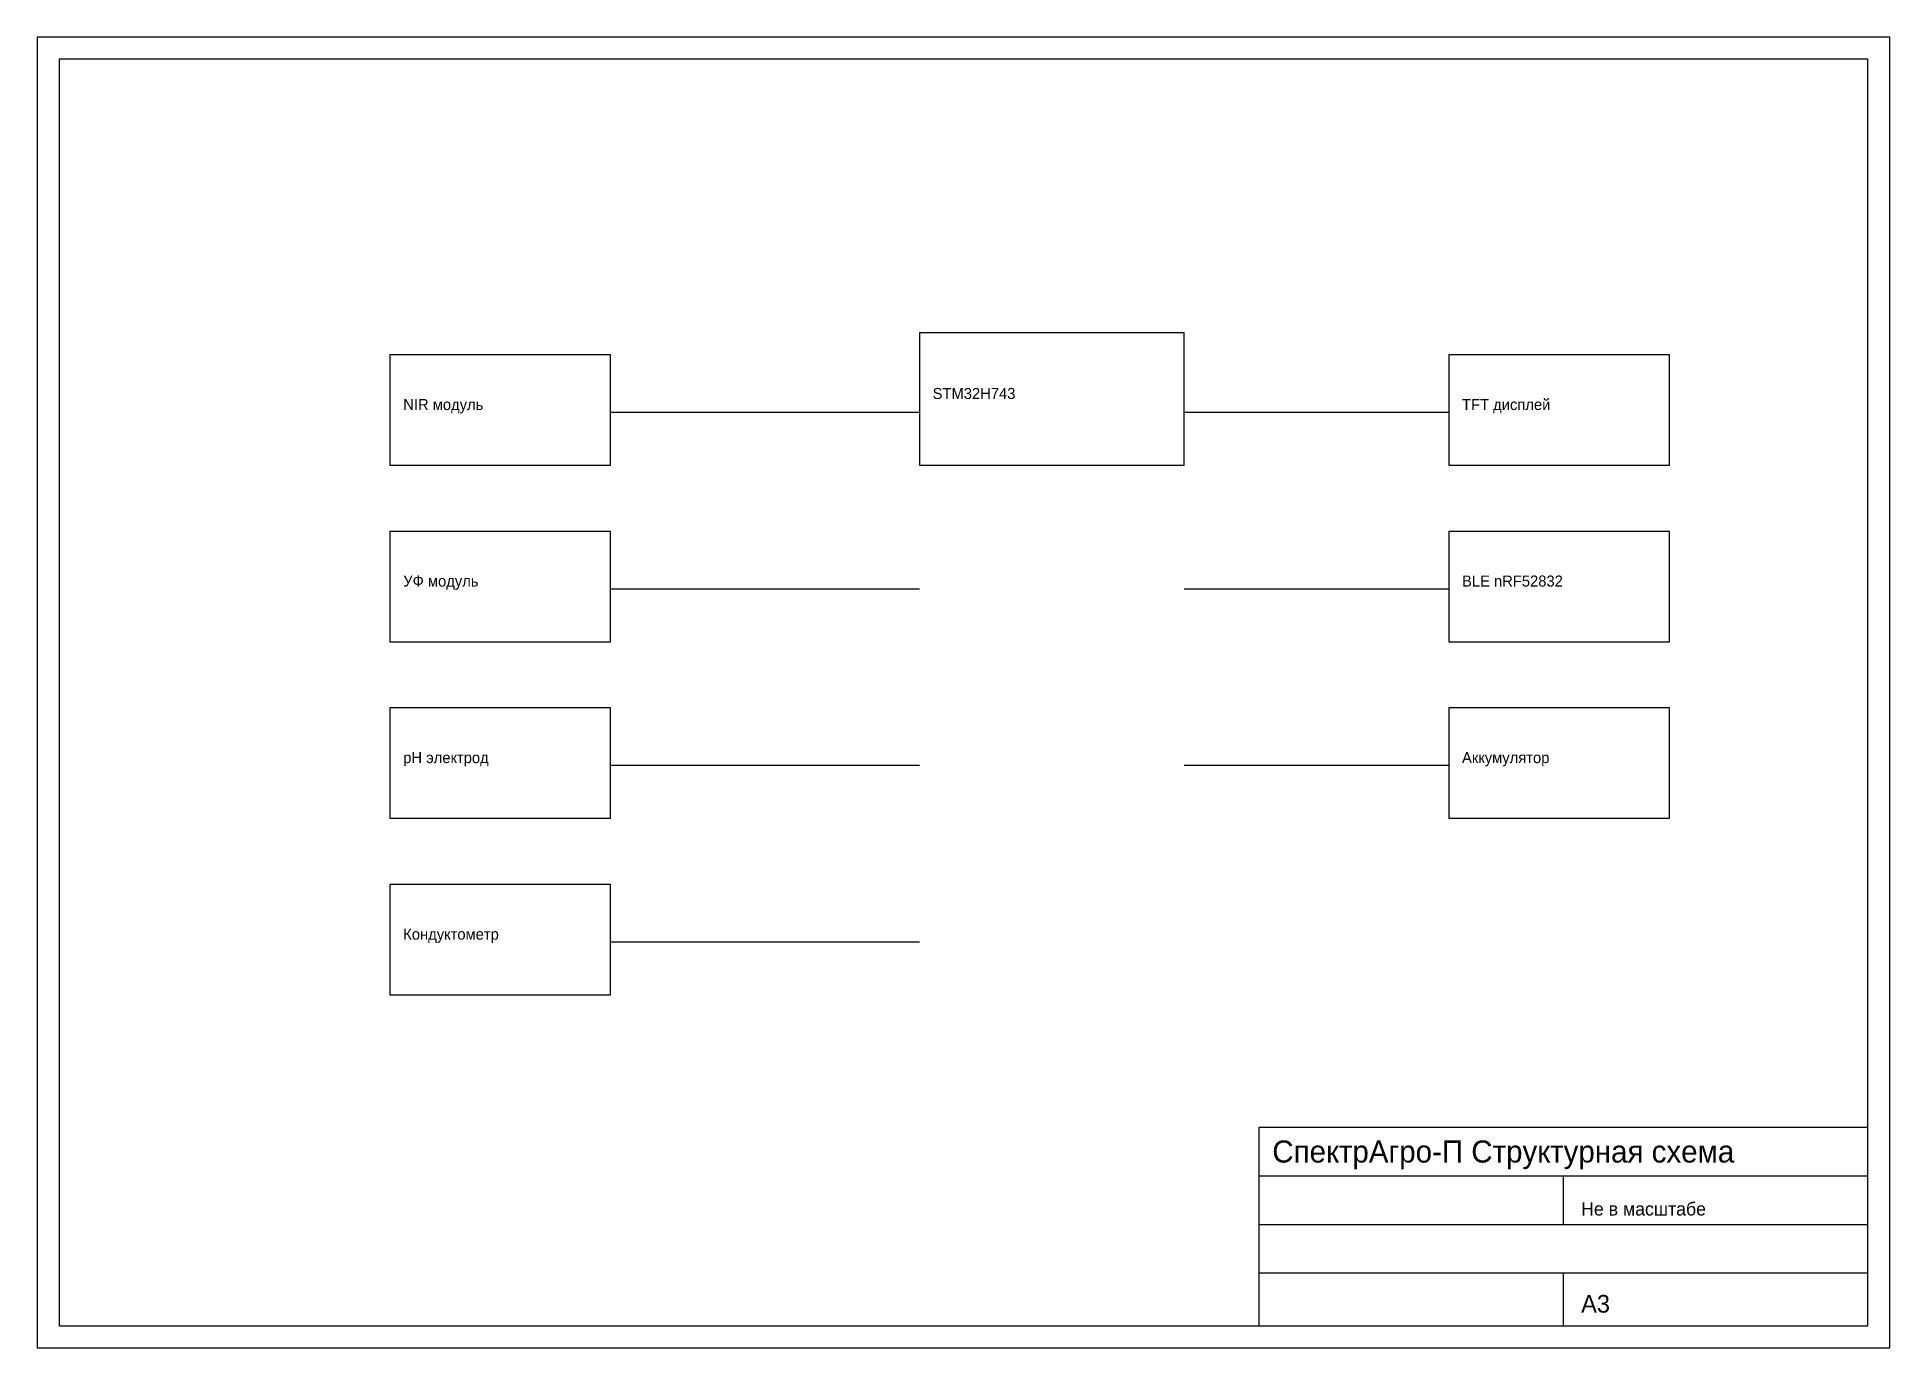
# Model space of a CAD drawing. Header units: metres. Extents: x 0 to 420, y 0 to 297.
import ezdxf

# ---------------------------------------------------------------- set-up
doc = ezdxf.new("R2010")
doc.units = ezdxf.units.M

msp = doc.modelspace()

# ---------------------------------------------------------------- linework, layer by layer
for p, q in [((420, 297), (0, 297)), ((0, 297), (0, 0)), ((420, 0), (420, 297)), ((415, 292), (5, 292)), ((5, 292), (5, 5)), ((415, 5), (415, 292)), ((130, 212), (200, 212)), ((260, 212), (320, 212)), ((130, 172), (200, 172)), ((260, 172), (320, 172)), ((130, 132), (200, 132)), ((260, 132), (320, 132)), ((130, 92), (200, 92)), ((277, 5), (277, 50)), ((277, 50), (415, 50)), ((346, 50), (346, 50)), ((277, 39), (415, 39)), ((346, 28), (346, 39)), ((277, 28), (415, 28)), ((277, 17), (415, 17)), ((346, 5), (346, 17)), ((5, 5), (415, 5)), ((0, 0), (420, 0))]:
    msp.add_line(p, q)
for points in [[(200, 200), (260, 200), (260, 230), (200, 230)], [(80, 200), (130, 200), (130, 225), (80, 225)], [(320, 200), (370, 200), (370, 225), (320, 225)], [(80, 160), (130, 160), (130, 185), (80, 185)], [(320, 160), (370, 160), (370, 185), (320, 185)], [(80, 120), (130, 120), (130, 145), (80, 145)], [(320, 120), (370, 120), (370, 145), (320, 145)], [(80, 80), (130, 80), (130, 105), (80, 105)]]:
    msp.add_lwpolyline(points, close=True)

# ---------------------------------------------------------------- texts
for s, height, p in [('NIR модуль', 2.5, (83, 212.5)), ('STM32H743', 2.5, (203, 215)), ('TFT дисплей', 2.5, (323, 212.5)), ('УФ модуль', 2.5, (83, 172.5)), ('BLE nRF52832', 2.5, (323, 172.5)), ('pH электрод', 2.5, (83, 132.5)), ('Аккумулятор', 2.5, (323, 132.5)), ('Кондуктометр', 2.5, (83, 92.5)), ('СпектрАгро-П Структурная схема', 5, (280, 42)), ('Не в масштабе', 3, (350, 30)), ('А3', 4, (350, 8))]:
    msp.add_text(s, height=height).set_placement(p)

doc.saveas('drawing.dxf')
